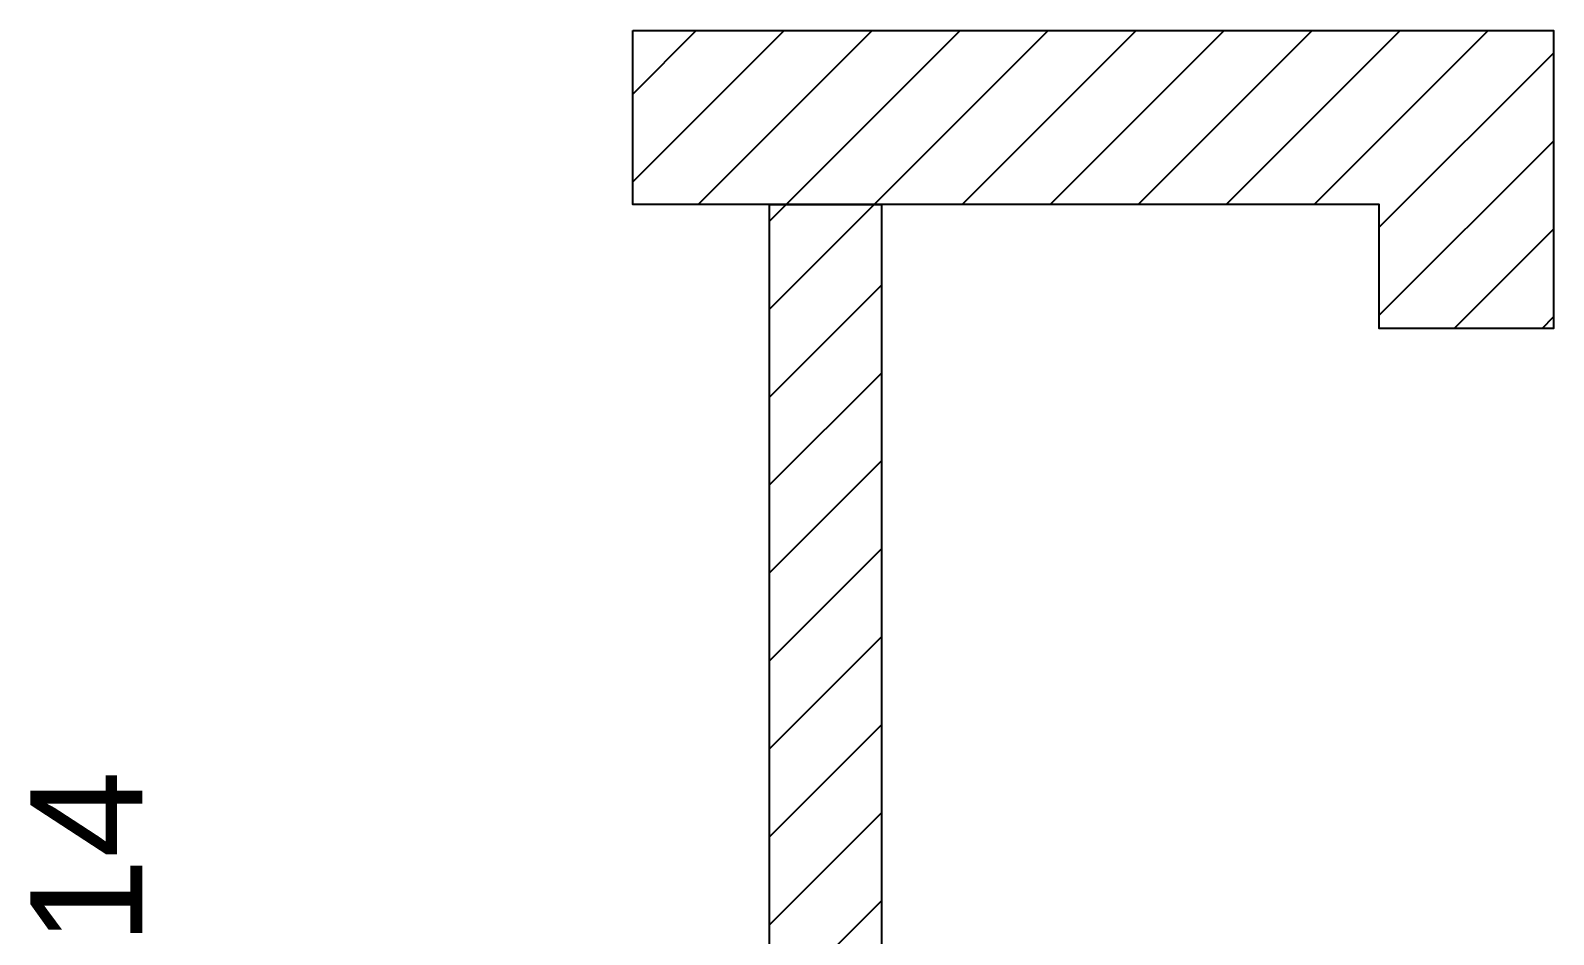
# Model space of a CAD drawing. Extents: x 0 to 119, y 0 to 84.
# Drawn here: x 32.88 to 35.328, y 51.164 to 52.618 of the extents above; entities that cross this region are included whole.
import ezdxf

# ---------------------------------------------------------------- set-up
doc = ezdxf.new("R2010")
doc.units = 0
doc.header["$MEASUREMENT"] = 0
doc.layers.add('29', color=9, linetype='CONTINUOUS')
doc.layers.add('35', color=255, linetype='CONTINUOUS')
doc.styles.add('TQS_ARIAL', font='arial.ttf')

msp = doc.modelspace()

# ---------------------------------------------------------------- linework, layer by layer
at = {"layer": '29', "color": 9, "linetype": 'Continuous'}
for p, q in [((33.847842, 52.37404), (34.091437, 52.617635)), ((33.847842, 52.515461), (33.950016, 52.617635)), ((33.953062, 52.337839), (34.232858, 52.617635)), ((34.094484, 52.337839), (34.37428, 52.617635)), ((34.235905, 52.337839), (34.515701, 52.617635)), ((34.377326, 52.337839), (34.657122, 52.617635)), ((34.518748, 52.337839), (34.798544, 52.617635)), ((34.660169, 52.337839), (34.939965, 52.617635)), ((34.801591, 52.337839), (35.081387, 52.617635)), ((34.943012, 52.337839), (35.222808, 52.617635)), ((35.047842, 52.301248), (35.327842, 52.581248)), ((35.047842, 52.159826), (35.327842, 52.439826)), ((34.067842, 52.169776), (34.235905, 52.337839)), ((34.067842, 52.311197), (34.094484, 52.337839)), ((35.16798, 52.138543), (35.327842, 52.298405)), ((34.067842, 52.028354), (34.247842, 52.208354)), ((35.309401, 52.138543), (35.327842, 52.156984)), ((34.067842, 51.886933), (34.247842, 52.066933)), ((34.067842, 51.745512), (34.247842, 51.925512)), ((34.067842, 51.60409), (34.247842, 51.78409)), ((34.067842, 51.462669), (34.247842, 51.642669)), ((34.067842, 51.321248), (34.247842, 51.501248)), ((34.067842, 51.179826), (34.247842, 51.359826)), ((34.149437, 51.12), (34.247842, 51.218405))]:
    msp.add_line(p, q, dxfattribs=at)
for points in [[(33.847842, 52.617635), (35.327842, 52.617635), (35.327842, 52.138543), (35.047842, 52.138543), (35.047842, 52.337839), (33.847842, 52.337839), (33.847842, 52.617635)], [(34.067842, 52.337839), (34.247842, 52.337839), (34.247842, 51.12), (34.067842, 51.12), (34.067842, 52.337839)]]:
    msp.add_lwpolyline(points, dxfattribs=at)

# ---------------------------------------------------------------- texts
at = {"layer": '35', "color": 255, "linetype": 'Continuous', "style": 'TQS_ARIAL'}
msp.add_text('14', height=0.18, rotation=90, dxfattribs=at).set_placement((33.05997, 51.147636))

doc.saveas('drawing.dxf')
